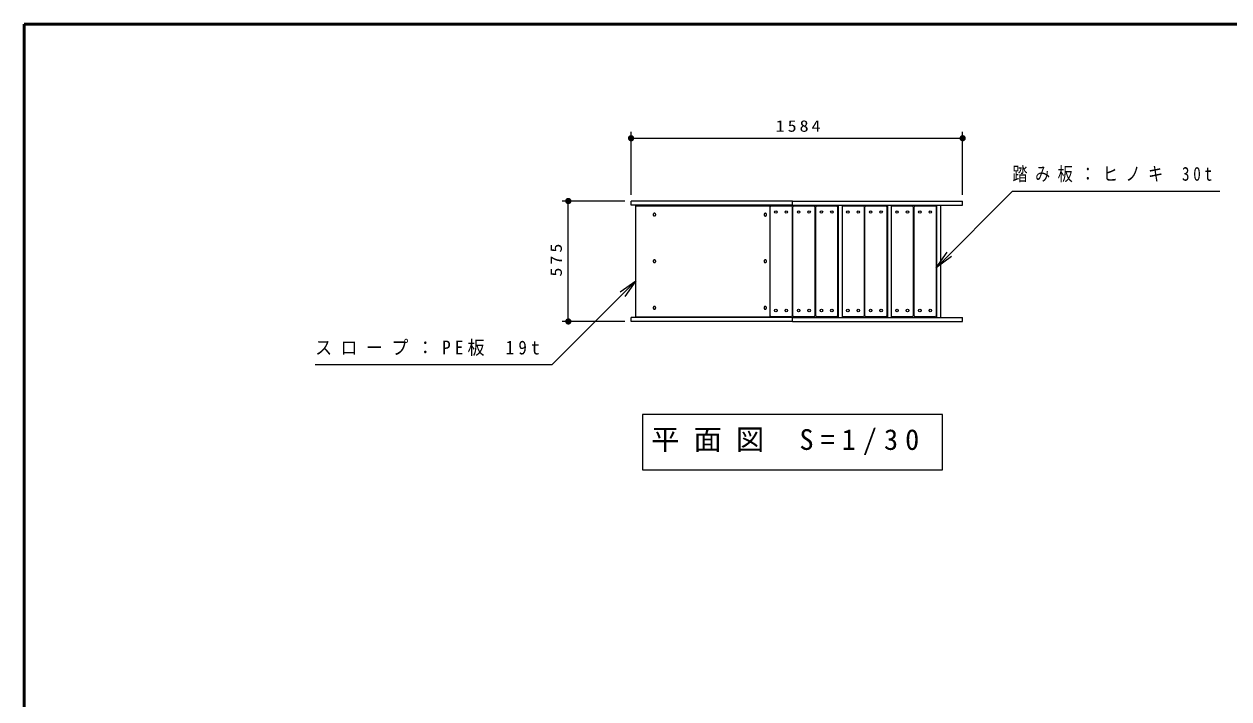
# Model space of a CAD drawing. Units: millimetres on the paper, scale 1:30. Extents: x -385 to 0, y -12 to 267.
# Drawn here: x -385 to -193.1, y 159.6 to 267 of the extents above; entities that cross this region are included whole.
import ezdxf

# ---------------------------------------------------------------- set-up
doc = ezdxf.new("R2010")
doc.units = ezdxf.units.MM
doc.layers.add('1_30', color=7, linetype='Continuous', lineweight=25)
doc.layers.add('LY_3', color=7, linetype='Continuous', lineweight=13)
doc.styles.add('ＭＳ ゴシック', font='')
doc.styles.get('ＭＳ ゴシック').set_extended_font_data('MS Gothic')

# ---------------------------------------------------------------- blocks, each defined once
blk = doc.blocks.new('filled_dot')
at = {"color": 0, "linetype": 'Continuous', "lineweight": -2, "const_width": 1.25}
blk.add_lwpolyline([(-0.625, 0, 1), (0.625, 0, 1)], format="xyb", close=True, dxfattribs=at)

msp = doc.modelspace()

# ---------------------------------------------------------------- linework, layer by layer
at = {"layer": '1_30', "lineweight": 13}
for p, q in [((-288.337, 239.83), (-288.337, 249.83)), ((-235.539, 239.83), (-235.539, 249.83)), ((-288.337, 248.83), (-235.539, 248.83)), ((-289.337, 238.83), (-299.337, 238.83)), ((-298.337, 219.663), (-298.337, 238.83)), ((-239.778, 228.223), (-238.011, 230.698)), ((-239.778, 228.223), (-237.657, 230.344)), ((-237.303, 229.991), (-239.778, 228.223)), ((-290.058, 224.353), (-287.583, 226.121)), ((-287.583, 226.121), (-289.704, 224)), ((-287.583, 226.121), (-289.351, 223.646)), ((-289.337, 219.663), (-299.337, 219.663)), ((-286.545, 204.86), (-286.545, 196.06)), ((-238.745, 204.86), (-286.545, 204.86)), ((-238.745, 196.06), (-238.745, 204.86)), ((-286.545, 196.06), (-238.745, 196.06))]:
    msp.add_line(p, q, dxfattribs=at)
at = {"layer": '1_30', "color": 4}
for p, q in [((-262.645, 238.83), (-288.337, 238.83)), ((-288.337, 238.197), (-288.337, 238.83)), ((-262.645, 238.197), (-288.337, 238.197)), ((-262.645, 238.197), (-262.645, 238.83)), ((-262.645, 238.197), (-262.645, 238.83)), ((-288.337, 219.663), (-288.337, 220.297)), ((-262.645, 220.297), (-288.337, 220.297)), ((-262.645, 219.663), (-288.337, 219.663)), ((-262.645, 219.663), (-262.645, 220.297)), ((-262.645, 219.663), (-262.645, 220.297))]:
    msp.add_line(p, q, dxfattribs=at)
at = {"layer": '1_30'}
for p, q in [((-287.583, 238.08), (-266.244, 238.08)), ((-287.583, 220.413), (-266.244, 220.413))]:
    msp.add_line(p, q, dxfattribs=at)
at = {"layer": '1_30', "color": 2}
for p, q in [((-287.583, 220.413), (-287.583, 238.08)), ((-266.244, 238.08), (-266.244, 220.413)), ((-255.312, 220.297), (-255.312, 238.197)), ((-254.678, 220.297), (-254.678, 238.197)), ((-247.478, 220.297), (-247.478, 238.197)), ((-246.845, 220.297), (-246.845, 238.197)), ((-239.645, 220.297), (-239.645, 238.197)), ((-239.012, 220.297), (-239.012, 238.197))]:
    msp.add_line(p, q, dxfattribs=at)
at = {"layer": '1_30', "color": 40}
for p, q in [((-266.212, 220.58), (-266.212, 237.913)), ((-266.045, 238.08), (-262.878, 238.08)), ((-262.712, 237.913), (-262.712, 220.58)), ((-262.578, 220.58), (-262.578, 237.913)), ((-262.412, 238.08), (-259.245, 238.08)), ((-259.078, 237.913), (-259.078, 220.58)), ((-258.945, 220.58), (-258.945, 237.913)), ((-258.778, 238.08), (-255.612, 238.08)), ((-255.445, 237.913), (-255.445, 220.58)), ((-254.578, 238.08), (-251.412, 238.08)), ((-251.245, 237.913), (-251.245, 220.58)), ((-251.112, 220.58), (-251.112, 237.913)), ((-250.945, 238.08), (-247.778, 238.08)), ((-247.612, 237.913), (-247.612, 220.58)), ((-246.745, 238.08), (-243.578, 238.08)), ((-243.412, 237.913), (-243.412, 220.58)), ((-243.278, 220.58), (-243.278, 237.913)), ((-243.112, 238.08), (-239.945, 238.08)), ((-239.778, 237.913), (-239.778, 220.58)), ((-262.878, 220.413), (-266.045, 220.413)), ((-259.245, 220.413), (-262.412, 220.413)), ((-255.612, 220.413), (-258.778, 220.413)), ((-251.412, 220.413), (-254.578, 220.413)), ((-247.778, 220.413), (-250.945, 220.413)), ((-243.578, 220.413), (-246.745, 220.413)), ((-239.945, 220.413), (-243.112, 220.413))]:
    msp.add_line(p, q, dxfattribs=at)
at = {"layer": '1_30', "color": 1}
for p, q in [((-262.645, 238.197), (-262.645, 238.83)), ((-262.645, 238.83), (-235.539, 238.83)), ((-262.645, 238.197), (-235.539, 238.197)), ((-235.539, 238.197), (-235.539, 238.83)), ((-262.645, 219.663), (-262.645, 220.297)), ((-262.645, 220.297), (-235.539, 220.297)), ((-262.645, 219.663), (-235.539, 219.663)), ((-235.539, 219.663), (-235.539, 220.297))]:
    msp.add_line(p, q, dxfattribs=at)
at = {"layer": '1_30', "lineweight": 13}
for points in [[(-239.778, 228.223), (-227.605, 240.397), (-194.605, 240.397)], [(-287.583, 226.121), (-300.961, 212.743), (-338.662, 212.743)]]:
    msp.add_lwpolyline(points, dxfattribs=at)
at = {"layer": '1_30'}
for points in [[(-284.618, 236.447), (-284.601, 236.447), (-284.584, 236.45), (-284.567, 236.454), (-284.55, 236.46), (-284.534, 236.467), (-284.519, 236.476), (-284.504, 236.486), (-284.49, 236.497), (-284.477, 236.51), (-284.465, 236.524), (-284.455, 236.539), (-284.446, 236.555), (-284.438, 236.572), (-284.431, 236.589), (-284.426, 236.607), (-284.422, 236.626), (-284.42, 236.644), (-284.419, 236.663), (-284.42, 236.682), (-284.422, 236.701), (-284.426, 236.719), (-284.431, 236.737), (-284.438, 236.755), (-284.446, 236.772), (-284.455, 236.788), (-284.465, 236.803), (-284.477, 236.817), (-284.49, 236.829), (-284.504, 236.841), (-284.519, 236.851), (-284.534, 236.86), (-284.55, 236.867), (-284.567, 236.873), (-284.584, 236.877), (-284.601, 236.879), (-284.618, 236.88), (-284.636, 236.879), (-284.653, 236.877), (-284.67, 236.873), (-284.686, 236.867), (-284.703, 236.86), (-284.718, 236.851), (-284.733, 236.841), (-284.746, 236.829), (-284.759, 236.817), (-284.771, 236.803), (-284.782, 236.788), (-284.791, 236.772), (-284.799, 236.755), (-284.806, 236.737), (-284.811, 236.719), (-284.815, 236.701), (-284.817, 236.682), (-284.818, 236.663), (-284.817, 236.644), (-284.815, 236.626), (-284.811, 236.607), (-284.806, 236.589), (-284.799, 236.572), (-284.791, 236.555), (-284.782, 236.539), (-284.771, 236.524), (-284.759, 236.51), (-284.746, 236.497), (-284.733, 236.486), (-284.718, 236.476), (-284.703, 236.467), (-284.686, 236.46), (-284.67, 236.454), (-284.653, 236.45), (-284.636, 236.447)], [(-266.975, 236.447), (-266.958, 236.447), (-266.941, 236.45), (-266.924, 236.454), (-266.907, 236.46), (-266.891, 236.467), (-266.876, 236.476), (-266.861, 236.486), (-266.847, 236.497), (-266.834, 236.51), (-266.823, 236.524), (-266.812, 236.539), (-266.803, 236.555), (-266.795, 236.572), (-266.788, 236.589), (-266.783, 236.607), (-266.779, 236.626), (-266.777, 236.644), (-266.776, 236.663), (-266.777, 236.682), (-266.779, 236.701), (-266.783, 236.719), (-266.788, 236.737), (-266.795, 236.755), (-266.803, 236.772), (-266.812, 236.788), (-266.823, 236.803), (-266.834, 236.817), (-266.847, 236.829), (-266.861, 236.841), (-266.876, 236.851), (-266.891, 236.86), (-266.907, 236.867), (-266.924, 236.873), (-266.941, 236.877), (-266.958, 236.879), (-266.975, 236.88), (-266.993, 236.879), (-267.01, 236.877), (-267.027, 236.873), (-267.044, 236.867), (-267.06, 236.86), (-267.075, 236.851), (-267.09, 236.841), (-267.104, 236.829), (-267.116, 236.817), (-267.128, 236.803), (-267.139, 236.788), (-267.148, 236.772), (-267.156, 236.755), (-267.163, 236.737), (-267.168, 236.719), (-267.172, 236.701), (-267.174, 236.682), (-267.175, 236.663), (-267.174, 236.644), (-267.172, 236.626), (-267.168, 236.607), (-267.163, 236.589), (-267.156, 236.572), (-267.148, 236.555), (-267.139, 236.539), (-267.128, 236.524), (-267.116, 236.51), (-267.104, 236.497), (-267.09, 236.486), (-267.075, 236.476), (-267.06, 236.467), (-267.044, 236.46), (-267.027, 236.454), (-267.01, 236.45), (-266.993, 236.447)], [(-284.618, 229.03), (-284.601, 229.031), (-284.584, 229.033), (-284.567, 229.037), (-284.55, 229.043), (-284.534, 229.05), (-284.519, 229.059), (-284.504, 229.069), (-284.49, 229.081), (-284.477, 229.094), (-284.465, 229.107), (-284.455, 229.122), (-284.446, 229.138), (-284.438, 229.155), (-284.431, 229.173), (-284.426, 229.191), (-284.422, 229.209), (-284.42, 229.228), (-284.419, 229.247), (-284.42, 229.266), (-284.422, 229.284), (-284.426, 229.303), (-284.431, 229.321), (-284.438, 229.338), (-284.446, 229.355), (-284.455, 229.371), (-284.465, 229.386), (-284.477, 229.4), (-284.49, 229.413), (-284.504, 229.424), (-284.519, 229.434), (-284.534, 229.443), (-284.55, 229.45), (-284.567, 229.456), (-284.584, 229.46), (-284.601, 229.463), (-284.618, 229.463), (-284.636, 229.463), (-284.653, 229.46), (-284.67, 229.456), (-284.686, 229.45), (-284.703, 229.443), (-284.718, 229.434), (-284.733, 229.424), (-284.746, 229.413), (-284.759, 229.4), (-284.771, 229.386), (-284.782, 229.371), (-284.791, 229.355), (-284.799, 229.338), (-284.806, 229.321), (-284.811, 229.303), (-284.815, 229.284), (-284.817, 229.266), (-284.818, 229.247), (-284.817, 229.228), (-284.815, 229.209), (-284.811, 229.191), (-284.806, 229.173), (-284.799, 229.155), (-284.791, 229.138), (-284.782, 229.122), (-284.771, 229.107), (-284.759, 229.094), (-284.746, 229.081), (-284.733, 229.069), (-284.718, 229.059), (-284.703, 229.05), (-284.686, 229.043), (-284.67, 229.037), (-284.653, 229.033), (-284.636, 229.031)], [(-266.975, 229.03), (-266.958, 229.031), (-266.941, 229.033), (-266.924, 229.037), (-266.907, 229.043), (-266.891, 229.05), (-266.876, 229.059), (-266.861, 229.069), (-266.847, 229.081), (-266.834, 229.094), (-266.823, 229.107), (-266.812, 229.122), (-266.803, 229.138), (-266.795, 229.155), (-266.788, 229.173), (-266.783, 229.191), (-266.779, 229.209), (-266.777, 229.228), (-266.776, 229.247), (-266.777, 229.266), (-266.779, 229.284), (-266.783, 229.303), (-266.788, 229.321), (-266.795, 229.338), (-266.803, 229.355), (-266.812, 229.371), (-266.823, 229.386), (-266.834, 229.4), (-266.847, 229.413), (-266.861, 229.424), (-266.876, 229.434), (-266.891, 229.443), (-266.907, 229.45), (-266.924, 229.456), (-266.941, 229.46), (-266.958, 229.463), (-266.975, 229.463), (-266.993, 229.463), (-267.01, 229.46), (-267.027, 229.456), (-267.044, 229.45), (-267.06, 229.443), (-267.075, 229.434), (-267.09, 229.424), (-267.104, 229.413), (-267.116, 229.4), (-267.128, 229.386), (-267.139, 229.371), (-267.148, 229.355), (-267.156, 229.338), (-267.163, 229.321), (-267.168, 229.303), (-267.172, 229.284), (-267.174, 229.266), (-267.175, 229.247), (-267.174, 229.228), (-267.172, 229.209), (-267.168, 229.191), (-267.163, 229.173), (-267.156, 229.155), (-267.148, 229.138), (-267.139, 229.122), (-267.128, 229.107), (-267.116, 229.094), (-267.104, 229.081), (-267.09, 229.069), (-267.075, 229.059), (-267.06, 229.05), (-267.044, 229.043), (-267.027, 229.037), (-267.01, 229.033), (-266.993, 229.031)], [(-284.618, 221.613), (-284.601, 221.614), (-284.584, 221.617), (-284.567, 221.621), (-284.55, 221.627), (-284.534, 221.634), (-284.519, 221.643), (-284.504, 221.653), (-284.49, 221.664), (-284.477, 221.677), (-284.465, 221.691), (-284.455, 221.706), (-284.446, 221.722), (-284.438, 221.739), (-284.431, 221.756), (-284.426, 221.774), (-284.422, 221.793), (-284.42, 221.811), (-284.419, 221.83), (-284.42, 221.849), (-284.422, 221.868), (-284.426, 221.886), (-284.431, 221.904), (-284.438, 221.922), (-284.446, 221.938), (-284.455, 221.954), (-284.465, 221.969), (-284.477, 221.983), (-284.49, 221.996), (-284.504, 222.008), (-284.519, 222.018), (-284.534, 222.027), (-284.55, 222.034), (-284.567, 222.039), (-284.584, 222.044), (-284.601, 222.046), (-284.618, 222.047), (-284.636, 222.046), (-284.653, 222.044), (-284.67, 222.039), (-284.686, 222.034), (-284.703, 222.027), (-284.718, 222.018), (-284.733, 222.008), (-284.746, 221.996), (-284.759, 221.983), (-284.771, 221.969), (-284.782, 221.954), (-284.791, 221.938), (-284.799, 221.922), (-284.806, 221.904), (-284.811, 221.886), (-284.815, 221.868), (-284.817, 221.849), (-284.818, 221.83), (-284.817, 221.811), (-284.815, 221.793), (-284.811, 221.774), (-284.806, 221.756), (-284.799, 221.739), (-284.791, 221.722), (-284.782, 221.706), (-284.771, 221.691), (-284.759, 221.677), (-284.746, 221.664), (-284.733, 221.653), (-284.718, 221.643), (-284.703, 221.634), (-284.686, 221.627), (-284.67, 221.621), (-284.653, 221.617), (-284.636, 221.614)], [(-266.975, 221.613), (-266.958, 221.614), (-266.941, 221.617), (-266.924, 221.621), (-266.907, 221.627), (-266.891, 221.634), (-266.876, 221.643), (-266.861, 221.653), (-266.847, 221.664), (-266.834, 221.677), (-266.823, 221.691), (-266.812, 221.706), (-266.803, 221.722), (-266.795, 221.739), (-266.788, 221.756), (-266.783, 221.774), (-266.779, 221.793), (-266.777, 221.811), (-266.776, 221.83), (-266.777, 221.849), (-266.779, 221.868), (-266.783, 221.886), (-266.788, 221.904), (-266.795, 221.922), (-266.803, 221.938), (-266.812, 221.954), (-266.823, 221.969), (-266.834, 221.983), (-266.847, 221.996), (-266.861, 222.008), (-266.876, 222.018), (-266.891, 222.027), (-266.907, 222.034), (-266.924, 222.039), (-266.941, 222.044), (-266.958, 222.046), (-266.975, 222.047), (-266.993, 222.046), (-267.01, 222.044), (-267.027, 222.039), (-267.044, 222.034), (-267.06, 222.027), (-267.075, 222.018), (-267.09, 222.008), (-267.104, 221.996), (-267.116, 221.983), (-267.128, 221.969), (-267.139, 221.954), (-267.148, 221.938), (-267.156, 221.922), (-267.163, 221.904), (-267.168, 221.886), (-267.172, 221.868), (-267.174, 221.849), (-267.175, 221.83), (-267.174, 221.811), (-267.172, 221.793), (-267.168, 221.774), (-267.163, 221.756), (-267.156, 221.739), (-267.148, 221.722), (-267.139, 221.706), (-267.128, 221.691), (-267.116, 221.677), (-267.104, 221.664), (-267.09, 221.653), (-267.075, 221.643), (-267.06, 221.634), (-267.044, 221.627), (-267.027, 221.621), (-267.01, 221.617), (-266.993, 221.614)]]:
    msp.add_lwpolyline(points, close=True, dxfattribs=at)
for centre in [(-265.295, 237.08), (-263.628, 237.08), (-261.662, 237.08), (-259.995, 237.08), (-258.028, 237.08), (-256.362, 237.08), (-253.828, 237.08), (-252.162, 237.08), (-250.195, 237.08), (-248.528, 237.08), (-245.995, 237.08), (-244.328, 237.08), (-242.362, 237.08), (-240.695, 237.08), (-265.295, 221.413), (-263.628, 221.413), (-261.662, 221.413), (-259.995, 221.413), (-258.028, 221.413), (-256.362, 221.413), (-253.828, 221.413), (-252.162, 221.413), (-250.195, 221.413), (-248.528, 221.413), (-245.995, 221.413), (-244.328, 221.413), (-242.362, 221.413), (-240.695, 221.413)]:
    msp.add_circle(centre, 0.2, dxfattribs=at)
at = {"layer": '1_30', "color": 40}
for centre, start, end in [((-266.045, 237.913), 90, 180), ((-262.878, 237.913), 0, 90), ((-262.412, 237.913), 90, 180), ((-259.245, 237.913), 0, 90), ((-258.778, 237.913), 90, 180), ((-255.612, 237.913), 0, 90), ((-254.578, 237.913), 90, 126.8699), ((-251.412, 237.913), 0, 90), ((-250.945, 237.913), 90, 180), ((-247.778, 237.913), 0, 90), ((-246.745, 237.913), 90, 126.8699), ((-243.578, 237.913), 0, 90), ((-243.112, 237.913), 90, 180), ((-239.945, 237.913), 0, 90), ((-266.045, 220.58), 180, 270), ((-262.878, 220.58), 270, 0), ((-262.412, 220.58), 180, 270), ((-259.245, 220.58), 270, 0), ((-258.778, 220.58), 180, 270), ((-255.612, 220.58), 270, 0), ((-254.578, 220.58), 233.1301, 270), ((-251.412, 220.58), 270, 0), ((-250.945, 220.58), 180, 270), ((-247.778, 220.58), 270, 0), ((-246.745, 220.58), 233.1301, 270), ((-243.578, 220.58), 270, 0), ((-243.112, 220.58), 180, 270), ((-239.945, 220.58), 270, 0)]:
    msp.add_arc(centre, 0.167, start, end, dxfattribs=at)
at = {"layer": 'LY_3', "lineweight": 50}
for p, q in [((-385, 267), (-385, 0)), ((0, 267), (-385, 267))]:
    msp.add_line(p, q, dxfattribs=at)

# ---------------------------------------------------------------- block references
at = {"layer": '1_30', "lineweight": 13, "xscale": 0.4, "yscale": 0.4}
msp.add_blockref('filled_dot', (-288.337, 248.83), dxfattribs=at)
for p, rotation in [((-235.539, 248.83), 180), ((-298.337, 238.83), 270), ((-298.337, 219.663), 90)]:
    msp.add_blockref('filled_dot', p, dxfattribs=dict(at, rotation=rotation))

# ---------------------------------------------------------------- texts
at = {"layer": '1_30', "style": 'ＭＳ ゴシック'}
for s, insert, char_height, attachment_point in [('\\T1.33;\\W1.15;1584', (-261.51, 249.83), 1.833, 8), ('\\T1.5;\\W0.8;踏み板：ヒノキ\\~30t', (-227.605, 243.047), 2.199, 4), ('\\T1.5;\\W0.9;スロープ：PE板\\~19t', (-338.662, 215.393), 2.199, 4), ('\\T1.5;平面図\\~S=1/30', (-285.145, 200.46), 3.299, 4)]:
    msp.add_mtext(s, dxfattribs=dict(at, insert=insert, char_height=char_height, attachment_point=attachment_point))
at = {"layer": '1_30', "insert": (-299.337, 229.663), "char_height": 1.833, "attachment_point": 8, "rotation": 90, "style": 'ＭＳ ゴシック'}
msp.add_mtext('\\T1.33;\\W1.15;575', dxfattribs=at)

doc.saveas('drawing.dxf')
